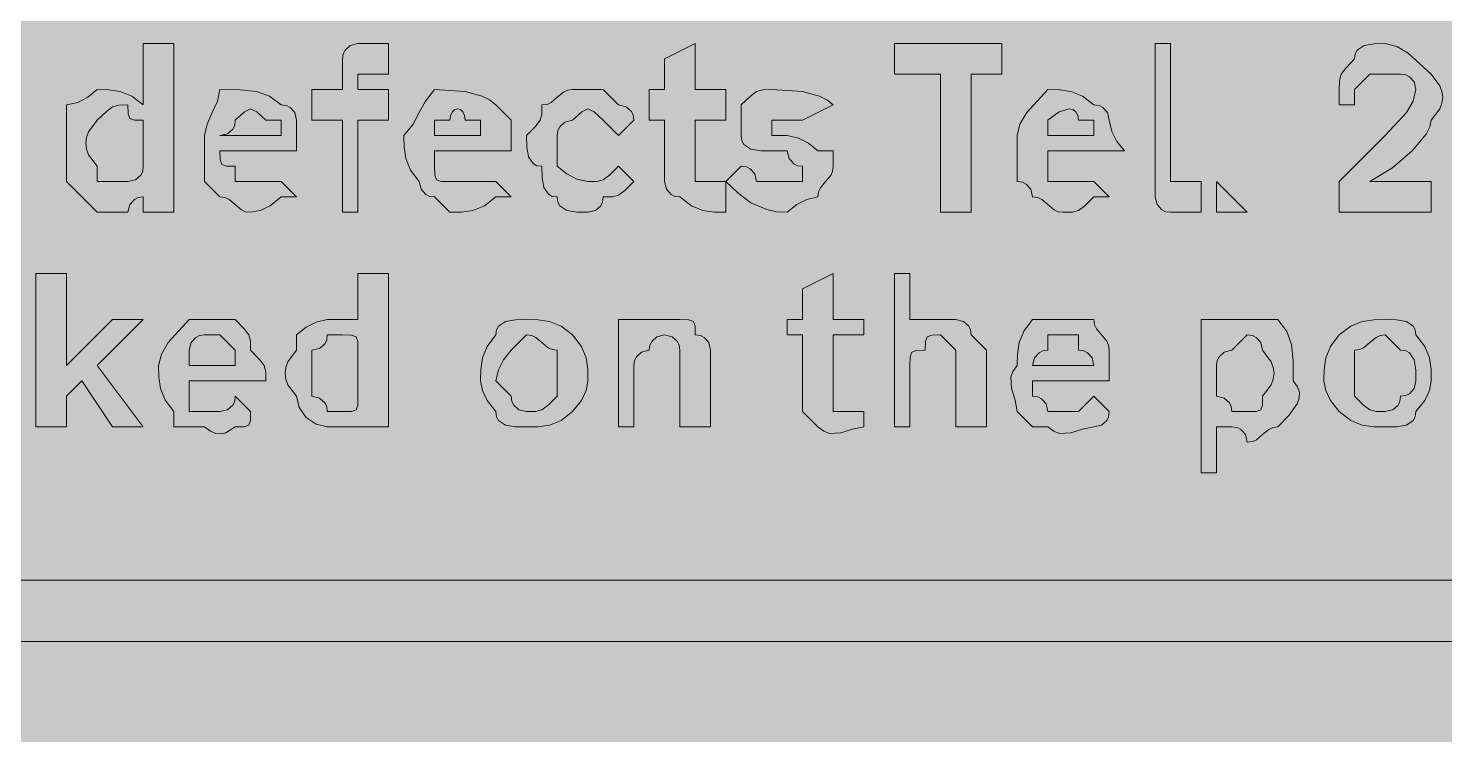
# Model space of a CAD drawing. Header units: metres. Extents: x 10 to 558, y 11 to 259.
# Drawn here: x 253.9 to 364.8, y 133.1 to 188.4 of the extents above; entities that cross this region are included whole.
import ezdxf

# ---------------------------------------------------------------- set-up
doc = ezdxf.new("R2010")
doc.units = ezdxf.units.M
for name, color, linetype, true_color in [('FILL_BLUE_0000FF', 7, 'Continuous', 0x0000ff), ('FILL_WHITE_FFFFFF', 7, 'Continuous', 0xffffff), ('STROKE_WHITE_FFFFFF', 7, 'Continuous', 0xffffff)]:
    doc.layers.add(name, color=color, linetype=linetype, true_color=true_color)

msp = doc.modelspace()

# ---------------------------------------------------------------- hatches: boundary and pattern name
at = {"layer": 'FILL_BLUE_0000FF', "true_color": 0x0000ff}
h = msp.add_hatch(color=7, dxfattribs=at)
h.dxf.hatch_style = 1
h.paths.add_polyline_path([(551.8, 259.15), (552.54, 258.99), (553.8, 258.45), (554.83, 257.68), (555.75, 256.8), (556.54, 256.3), (557.14, 255.71), (557.56, 255.07), (557.85, 254.4), (558.11, 253.09), (558.15, 252), (558.15, 18), (558.15, 15.6), (557.44, 14.72), (556.95, 13.95), (556.46, 13.41), (556.15, 13.25), (555.75, 13.2), (555.3, 12.41), (554.83, 11.81), (554.34, 11.39), (553.8, 11.1), (552.54, 10.84), (550.95, 10.8), (16.95, 10.8), (13.35, 10.8), (13.3, 11.2), (13.14, 11.51), (12.6, 12), (11.83, 12.49), (10.95, 13.2), (10.26, 14.12), (9.9, 15.15), (9.77, 16.41), (9.75, 18), (9.75, 252), (9.75, 254.4), (9.8, 254.8), (9.94, 255.11), (10.35, 255.6), (10.76, 256.09), (10.9, 256.4), (10.95, 256.8), (11.83, 256.99), (12.6, 257.4), (13.35, 258), (14.25, 258.19), (15.15, 258.6), (16.05, 259.01), (16.95, 259.2), (550.95, 259.2), (551.8, 259.15)])
at = {"layer": 'FILL_WHITE_FFFFFF', "true_color": 0xffffff}
h = msp.add_hatch(color=7, dxfattribs=at)
h.dxf.hatch_style = 1
h.paths.add_polyline_path([(262.26, 175.01), (261.9, 174.6), (261.75, 174), (260.55, 174), (259.35, 174), (256.95, 176.4), (256.95, 181.2), (256.95, 182.4), (257.83, 182.59), (258.6, 183), (259.35, 183.6), (260.25, 183.58), (261.15, 183.45), (262.05, 183.09), (262.95, 182.4), (262.95, 187.2), (265.35, 187.2), (265.35, 174), (262.95, 174), (262.95, 175.2), (262.55, 175.15), (262.26, 175.01)])
h.paths.add_polyline_path([(262.76, 176.91), (262.9, 177.2), (262.95, 177.6), (262.95, 178.8), (262.95, 180), (262.95, 181.2), (262.26, 181.22), (261.9, 181.35), (261.77, 181.71), (261.75, 182.4), (261.04, 182.38), (260.55, 182.25), (260.06, 181.89), (259.35, 181.2), (258.67, 180.3), (258.51, 179.85), (258.45, 179.4), (258.51, 178.95), (258.67, 178.5), (259.35, 177.6), (259.35, 176.4), (260.55, 176.4), (261.75, 176.4), (262.35, 176.55), (262.76, 176.91)], flags=16)
h = msp.add_hatch(color=7, dxfattribs=at)
h.dxf.hatch_style = 1
h.paths.add_polyline_path([(279.75, 174), (278.55, 174), (278.55, 181.2), (276.15, 181.2), (276.15, 183.6), (278.55, 183.6), (278.55, 184.8), (278.55, 186), (278.6, 186.4), (278.74, 186.69), (279.15, 187.05), (279.75, 187.2), (280.95, 187.2), (282.15, 187.2), (282.15, 184.8), (280.95, 184.8), (279.75, 184.8), (279.75, 183.6), (282.15, 183.6), (282.15, 181.2), (279.75, 181.2), (279.75, 174)])
h = msp.add_hatch(color=7, dxfattribs=at)
h.dxf.hatch_style = 1
h.paths.add_polyline_path([(307.35, 176.4), (308.55, 176.4), (308.55, 174), (307.65, 174.02), (306.75, 174.15), (305.85, 174.51), (304.95, 175.2), (304.55, 175.25), (304.26, 175.39), (303.9, 175.8), (303.75, 176.4), (303.75, 181.2), (302.55, 181.2), (302.55, 183.6), (303.75, 183.6), (303.75, 186), (306.15, 187.2), (306.15, 183.6), (308.55, 183.6), (308.55, 181.2), (306.15, 181.2), (306.15, 176.4), (307.35, 176.4)])
h = msp.add_hatch(color=7, dxfattribs=at)
h.dxf.hatch_style = 1
h.paths.add_polyline_path([(330.15, 184.8), (327.75, 184.8), (327.75, 174), (325.35, 174), (325.35, 184.8), (321.75, 184.8), (321.75, 187.2), (330.15, 187.2), (330.15, 184.8)])
h = msp.add_hatch(color=7, dxfattribs=at)
h.dxf.hatch_style = 1
h.paths.add_polyline_path([(342.15, 187.2), (343.35, 187.2), (343.35, 176.4), (344.55, 176.4), (345.75, 176.4), (345.75, 174), (343.35, 174), (342.95, 174.05), (342.66, 174.19), (342.3, 174.6), (342.15, 175.2), (342.15, 176.4), (342.15, 187.2)])
h = msp.add_hatch(color=7, dxfattribs=at)
h.dxf.hatch_style = 1
h.paths.add_polyline_path([(356.55, 182.4), (356.55, 183.6), (356.57, 184.31), (356.7, 184.8), (357.06, 185.29), (357.75, 186), (357.8, 186.4), (357.96, 186.69), (358.5, 187.05), (359.27, 187.18), (360.15, 187.2), (361.05, 186.99), (361.95, 186.45), (363.75, 184.8), (364.42, 183.9), (364.59, 183.45), (364.65, 183), (364.59, 182.55), (364.42, 182.1), (363.75, 181.2), (363.64, 180.7), (363.34, 180.11), (362.25, 178.8), (360.71, 177.49), (358.95, 176.4), (363.75, 176.4), (363.75, 174), (356.55, 174), (356.55, 176.4), (360.15, 180), (361.8, 181.8), (362.34, 182.7), (362.55, 183.6), (362.4, 184.2), (362.04, 184.61), (361.75, 184.75), (361.35, 184.8), (360.15, 184.8), (358.95, 184.8), (357.75, 183.6), (357.75, 182.4), (356.55, 182.4)])
h = msp.add_hatch(color=7, dxfattribs=at)
h.dxf.hatch_style = 1
h.paths.add_polyline_path([(270.64, 174.19), (270.15, 174.6), (269.66, 175.01), (269.35, 175.15), (268.95, 175.2), (267.75, 176.4), (267.75, 180), (267.94, 180.9), (268.35, 181.8), (268.76, 182.7), (268.95, 183.6), (270.54, 183.58), (271.8, 183.45), (272.83, 183.09), (273.75, 182.4), (274.15, 182.35), (274.44, 182.21), (274.8, 181.8), (274.95, 181.2), (274.95, 178.8), (268.95, 178.8), (268.97, 178.11), (269.1, 177.75), (269.46, 177.62), (270.15, 177.6), (270.15, 176.4), (272.55, 176.4), (273.75, 176.4), (274.95, 175.2), (273.75, 175.2), (272.87, 174.51), (272.1, 174.15), (271.35, 174), (270.95, 174.05), (270.64, 174.19)])
h.paths.add_polyline_path([(273.75, 181.2), (272.55, 181.2), (271.84, 181.87), (271.35, 182.1), (270.86, 181.87), (270.15, 181.2), (270.1, 180.8), (269.96, 180.51), (269.55, 180.15), (268.95, 180), (273.75, 180), (273.75, 181.2)], flags=16)
h = msp.add_hatch(color=7, dxfattribs=at)
h.dxf.hatch_style = 1
h.paths.add_polyline_path([(285.35, 175.25), (285.06, 175.39), (284.7, 175.8), (284.55, 176.4), (283.86, 177.3), (283.5, 178.2), (283.37, 179.1), (283.35, 180), (284.06, 180.9), (284.55, 181.8), (285.04, 182.7), (285.75, 183.6), (288.15, 183.45), (289.46, 183.09), (290.05, 182.8), (290.55, 182.4), (291.75, 181.2), (291.75, 178.8), (285.75, 178.8), (285.75, 177.6), (285.77, 176.91), (285.9, 176.55), (286.26, 176.42), (286.95, 176.4), (288.15, 176.4), (289.35, 176.4), (290.55, 176.4), (291.75, 175.2), (290.55, 175.2), (289.65, 174.51), (288.75, 174.15), (287.85, 174.02), (286.95, 174), (285.75, 175.2), (285.35, 175.25)])
h.paths.add_polyline_path([(289.35, 181.2), (288.15, 181.2), (288.1, 181.59), (287.96, 181.87), (287.77, 182.04), (287.55, 182.1), (287.33, 182.04), (287.14, 181.87), (287, 181.59), (286.95, 181.2), (285.75, 181.2), (285.75, 180), (289.35, 180), (289.35, 181.2)], flags=16)
h = msp.add_hatch(color=7, dxfattribs=at)
h.dxf.hatch_style = 1
h.paths.add_polyline_path([(298.46, 176.42), (298.95, 176.55), (299.44, 176.91), (300.15, 177.6), (301.35, 176.4), (300.64, 175.71), (300.15, 175.35), (299.66, 175.22), (298.95, 175.2), (298.9, 174.8), (298.76, 174.51), (298.35, 174.15), (297.75, 174), (296.87, 174.02), (296.1, 174.15), (295.56, 174.51), (295.4, 174.8), (295.35, 175.2), (294.95, 175.25), (294.66, 175.41), (294.3, 175.95), (294.17, 176.72), (294.15, 177.6), (293.75, 177.65), (293.46, 177.81), (293.1, 178.35), (292.97, 179.12), (292.95, 180), (293.64, 180.71), (294, 181.2), (294.13, 181.69), (294.15, 182.4), (294.55, 182.45), (294.86, 182.59), (295.35, 183), (295.84, 183.41), (296.15, 183.55), (296.55, 183.6), (298.95, 183.6), (300.15, 182.4), (300.75, 182.25), (301.16, 181.89), (301.3, 181.6), (301.35, 181.2), (300.15, 180), (298.95, 181.2), (298.24, 181.87), (297.75, 182.1), (297.26, 181.87), (296.55, 181.2), (295.95, 181.05), (295.54, 180.69), (295.4, 180.4), (295.35, 180), (295.35, 177.6), (296.1, 177), (296.87, 176.59), (297.75, 176.4), (298.46, 176.42)])
h = msp.add_hatch(color=7, dxfattribs=at)
h.dxf.hatch_style = 1
h.paths.add_polyline_path([(313.35, 180), (314.23, 179.81), (315, 179.4), (315.75, 178.8), (316.95, 178.8), (316.95, 177.6), (316.9, 177.2), (316.76, 176.89), (316.35, 176.4), (315.94, 175.91), (315.8, 175.6), (315.75, 175.2), (314.87, 175.01), (314.1, 174.6), (313.35, 174), (312.5, 174.05), (311.76, 174.21), (310.5, 174.75), (309.47, 175.52), (308.55, 176.4), (309.75, 177.6), (310.15, 177.55), (310.44, 177.41), (310.8, 177), (310.95, 176.4), (313.35, 176.4), (314.55, 176.4), (314.55, 177.6), (314.15, 177.65), (313.86, 177.79), (313.5, 178.2), (313.35, 178.8), (312.15, 178.8), (311.27, 178.82), (310.5, 178.95), (309.96, 179.31), (309.8, 179.6), (309.75, 180), (309.75, 181.2), (309.75, 182.4), (310.46, 183.09), (310.95, 183.45), (311.44, 183.58), (312.15, 183.6), (314.55, 183.45), (315.86, 183.09), (316.45, 182.8), (316.95, 182.4), (314.55, 181.2), (313.35, 181.2), (312.15, 181.2), (312.15, 180), (313.35, 180)])
h = msp.add_hatch(color=7, dxfattribs=at)
h.dxf.hatch_style = 1
h.paths.add_polyline_path([(334.24, 174.19), (333.75, 174.6), (333.26, 175.01), (332.95, 175.15), (332.55, 175.2), (332.4, 175.8), (332.04, 176.21), (331.75, 176.35), (331.35, 176.4), (331.35, 180), (331.56, 180.9), (332.1, 181.8), (333.75, 183.6), (334.65, 183.58), (335.55, 183.45), (336.45, 183.09), (337.35, 182.4), (337.75, 182.35), (338.04, 182.21), (338.4, 181.8), (338.55, 181.2), (338.74, 180.32), (339.15, 179.55), (339.75, 178.8), (333.75, 178.8), (333.75, 177.6), (333.75, 176.4), (336.15, 176.4), (337.35, 176.4), (338.55, 175.2), (337.35, 175.2), (336.64, 174.51), (336.15, 174.15), (335.66, 174.02), (334.95, 174), (334.55, 174.05), (334.24, 174.19)])
h.paths.add_polyline_path([(337.35, 181.2), (336.15, 181.2), (336.1, 181.59), (335.94, 181.87), (335.71, 182.04), (335.4, 182.1), (334.63, 181.87), (333.75, 181.2), (333.75, 180), (337.35, 180), (337.35, 181.2)], flags=16)
h = msp.add_hatch(color=7, dxfattribs=at)
h.dxf.hatch_style = 1
h.paths.add_polyline_path([(346.95, 176.4), (349.35, 174), (346.95, 174), (346.95, 176.4)])
h = msp.add_hatch(color=7, dxfattribs=at)
h.dxf.hatch_style = 1
h.paths.add_polyline_path([(260.55, 165.6), (262.95, 165.6), (259.35, 162), (262.95, 157.2), (260.55, 157.2), (258.15, 160.8), (256.95, 159.6), (256.95, 157.2), (254.55, 157.2), (254.55, 169.2), (256.95, 169.2), (256.95, 162), (260.55, 165.6)])
h = msp.add_hatch(color=7, dxfattribs=at)
h.dxf.hatch_style = 1
h.paths.add_polyline_path([(277.35, 157.2), (276.47, 157.41), (275.7, 157.95), (275.16, 158.72), (274.95, 159.6), (274.27, 160.5), (274.11, 160.95), (274.05, 161.4), (274.11, 161.85), (274.27, 162.3), (274.95, 163.2), (274.95, 164.4), (275.7, 165), (276.47, 165.41), (277.35, 165.6), (279.75, 165.6), (279.75, 169.2), (282.15, 169.2), (282.15, 157.2), (279.75, 157.2), (278.55, 157.2), (277.35, 157.2)])
h.paths.add_polyline_path([(279.6, 158.55), (279.73, 158.91), (279.75, 159.6), (279.75, 160.8), (279.75, 162), (279.75, 163.2), (279.73, 163.89), (279.6, 164.25), (279.24, 164.38), (278.55, 164.4), (277.35, 164.4), (277.3, 164), (277.16, 163.71), (276.75, 163.35), (276.15, 163.2), (276.15, 159.6), (276.75, 159.45), (277.16, 159.09), (277.3, 158.8), (277.35, 158.4), (278.55, 158.4), (279.24, 158.42), (279.6, 158.55)], flags=16)
h = msp.add_hatch(color=7, dxfattribs=at)
h.dxf.hatch_style = 1
h.paths.add_polyline_path([(318.15, 158.4), (319.35, 158.4), (319.35, 157.2), (318.45, 157.03), (317.55, 156.75), (316.65, 156.69), (316.2, 156.86), (315.75, 157.2), (314.55, 158.4), (314.55, 164.4), (313.35, 164.4), (313.35, 165.6), (314.55, 165.6), (314.55, 168), (316.95, 169.2), (316.95, 165.6), (319.35, 165.6), (319.35, 164.4), (316.95, 164.4), (316.95, 158.4), (318.15, 158.4)])
h = msp.add_hatch(color=7, dxfattribs=at)
h.dxf.hatch_style = 1
h.paths.add_polyline_path([(326.55, 163.2), (325.35, 164.4), (324.66, 164.38), (324.3, 164.25), (324.17, 163.89), (324.15, 163.2), (323.46, 163.18), (323.1, 163.05), (322.97, 162.69), (322.95, 162), (322.95, 157.2), (321.75, 157.2), (321.75, 169.2), (322.95, 169.2), (322.95, 165.6), (325.35, 165.6), (326.55, 165.6), (327.15, 165.45), (327.56, 165.09), (327.7, 164.8), (327.75, 164.4), (328.95, 163.2), (328.95, 157.2), (326.55, 157.2), (326.55, 162), (326.55, 163.2)])
h = msp.add_hatch(color=7, dxfattribs=at)
h.dxf.hatch_style = 1
h.paths.add_polyline_path([(265.35, 158.4), (264.66, 159.3), (264.3, 160.2), (264.17, 161.1), (264.15, 162), (264.36, 162.9), (264.9, 163.8), (266.55, 165.6), (270.15, 165.6), (270.84, 164.89), (271.2, 164.4), (271.33, 163.91), (271.35, 163.2), (272.04, 162.49), (272.4, 162), (272.53, 161.51), (272.55, 160.8), (266.55, 160.8), (266.55, 159.6), (266.55, 158.4), (268.95, 158.4), (269.55, 158.55), (269.96, 158.91), (270.1, 159.2), (270.15, 159.6), (271.35, 158.4), (271.33, 157.71), (271.2, 157.35), (270.84, 157.22), (270.15, 157.2), (269.4, 156.75), (269.04, 156.67), (268.63, 156.69), (268.2, 156.86), (267.75, 157.2), (265.35, 157.2), (265.35, 158.4)])
h.paths.add_polyline_path([(270.15, 163.2), (268.95, 164.4), (267.75, 164.4), (267.35, 164.35), (267.06, 164.21), (266.7, 163.8), (266.55, 163.2), (266.55, 162), (270.15, 162), (270.15, 163.2)], flags=16)
h = msp.add_hatch(color=7, dxfattribs=at)
h.dxf.hatch_style = 1
h.paths.add_polyline_path([(289.5, 162.6), (289.86, 163.5), (290.55, 164.4), (290.6, 164.8), (290.76, 165.09), (291.3, 165.45), (292.07, 165.58), (292.95, 165.6), (293.85, 165.58), (294.75, 165.45), (295.65, 165.09), (296.55, 164.4), (297.24, 163.5), (297.6, 162.6), (297.73, 161.7), (297.75, 160.8), (297.6, 160.05), (297.24, 159.28), (296.55, 158.4), (295.65, 157.71), (294.75, 157.35), (293.85, 157.22), (292.95, 157.2), (292.07, 157.22), (291.3, 157.35), (290.76, 157.71), (290.6, 158), (290.55, 158.4), (289.86, 159.28), (289.5, 160.05), (289.35, 160.8), (289.37, 161.7), (289.5, 162.6)])
h.paths.add_polyline_path([(291.15, 162.45), (290.74, 161.68), (290.55, 160.8), (291.75, 159.6), (291.8, 159.2), (291.94, 158.91), (292.35, 158.55), (292.95, 158.4), (293.66, 158.42), (294.15, 158.55), (294.64, 158.91), (295.35, 159.6), (295.35, 160.8), (295.35, 163.2), (294.95, 163.25), (294.64, 163.39), (294.15, 163.8), (293.66, 164.21), (293.35, 164.35), (292.95, 164.4), (291.75, 163.2), (291.15, 162.45)], flags=16)
h = msp.add_hatch(color=7, dxfattribs=at)
h.dxf.hatch_style = 1
h.paths.add_polyline_path([(303.15, 164.25), (302.74, 163.89), (302.6, 163.6), (302.55, 163.2), (301.95, 163.05), (301.54, 162.69), (301.4, 162.4), (301.35, 162), (301.35, 157.2), (300.15, 157.2), (300.15, 165.6), (301.35, 165.6), (303.75, 165.6), (304.95, 165.6), (305.64, 165.58), (306, 165.45), (306.13, 165.09), (306.15, 164.4), (306.55, 164.35), (306.84, 164.21), (307.2, 163.8), (307.35, 163.2), (307.35, 157.2), (304.95, 157.2), (304.95, 163.2), (304.9, 163.6), (304.76, 163.89), (304.35, 164.25), (303.75, 164.4), (303.15, 164.25)])
h = msp.add_hatch(color=7, dxfattribs=at)
h.dxf.hatch_style = 1
h.paths.add_polyline_path([(331.35, 158.4), (331.18, 159.3), (330.9, 160.2), (330.84, 161.1), (331.01, 161.55), (331.35, 162), (331.37, 162.9), (331.5, 163.8), (331.86, 164.7), (332.55, 165.6), (337.35, 165.6), (337.4, 165.2), (337.54, 164.89), (337.95, 164.4), (338.36, 163.91), (338.5, 163.6), (338.55, 163.2), (338.55, 160.8), (332.55, 160.8), (332.55, 159.6), (332.95, 159.55), (333.24, 159.41), (333.6, 159), (333.75, 158.4), (336.15, 158.4), (337.35, 159.6), (338.55, 158.4), (338.5, 158), (338.36, 157.71), (337.95, 157.35), (337.35, 157.2), (336.45, 157.03), (335.55, 156.75), (334.65, 156.69), (334.2, 156.86), (333.75, 157.2), (332.55, 157.2), (331.35, 158.4)])
h.paths.add_polyline_path([(337.2, 162.6), (336.84, 163.01), (336.55, 163.15), (336.15, 163.2), (336.15, 164.4), (333.75, 164.4), (333.75, 163.2), (333.35, 163.15), (333.06, 163.01), (332.7, 162.6), (332.55, 162), (337.35, 162), (337.2, 162.6)], flags=16)
h = msp.add_hatch(color=7, dxfattribs=at)
h.dxf.hatch_style = 1
h.paths.add_polyline_path([(352.44, 164.68), (352.8, 163.65), (352.93, 162.39), (352.95, 160.8), (353.29, 160.35), (353.44, 159.9), (353.41, 159.45), (353.25, 159), (352.61, 158.1), (351.75, 157.2), (351.35, 157.15), (351.04, 157.01), (350.55, 156.6), (350.06, 156.19), (349.75, 156.05), (349.35, 156), (349.2, 156.6), (348.84, 157.01), (348.55, 157.15), (348.15, 157.2), (346.95, 157.2), (346.95, 153.6), (345.75, 153.6), (345.75, 165.6), (346.95, 165.6), (348.15, 165.6), (351.75, 165.6), (352.44, 164.68)])
h.paths.add_polyline_path([(347.14, 162.69), (347, 162.4), (346.95, 162), (346.95, 160.8), (346.95, 159.6), (347.55, 159.45), (347.96, 159.09), (348.1, 158.8), (348.15, 158.4), (349.35, 158.4), (350.04, 158.42), (350.4, 158.55), (350.53, 158.91), (350.55, 159.6), (351.22, 160.5), (351.39, 160.95), (351.45, 161.4), (351.39, 161.85), (351.22, 162.3), (350.55, 163.2), (350.4, 163.8), (350.04, 164.21), (349.75, 164.35), (349.35, 164.4), (348.15, 163.2), (347.55, 163.05), (347.14, 162.69)], flags=16)
h = msp.add_hatch(color=7, dxfattribs=at)
h.dxf.hatch_style = 1
h.paths.add_polyline_path([(355.5, 162.6), (355.86, 163.5), (356.55, 164.4), (357.45, 165.09), (358.35, 165.45), (359.25, 165.58), (360.15, 165.6), (361.03, 165.58), (361.8, 165.45), (362.34, 165.09), (362.5, 164.8), (362.55, 164.4), (363.24, 163.5), (363.6, 162.6), (363.73, 161.7), (363.75, 160.8), (363.6, 160.05), (363.24, 159.28), (362.55, 158.4), (362.5, 158), (362.34, 157.71), (361.8, 157.35), (361.03, 157.22), (360.15, 157.2), (359.25, 157.22), (358.35, 157.35), (357.45, 157.71), (356.55, 158.4), (355.86, 159.28), (355.5, 160.05), (355.35, 160.8), (355.37, 161.7), (355.5, 162.6)])
h.paths.add_polyline_path([(359.44, 164.21), (358.95, 163.8), (358.46, 163.39), (358.15, 163.25), (357.75, 163.2), (357.75, 160.8), (357.75, 159.6), (358.46, 158.91), (358.95, 158.55), (359.44, 158.42), (360.15, 158.4), (360.75, 158.55), (361.16, 158.91), (361.3, 159.2), (361.35, 159.6), (361.75, 159.65), (362.04, 159.79), (362.4, 160.2), (362.55, 160.8), (362.53, 161.68), (362.4, 162.45), (362.04, 162.99), (361.75, 163.15), (361.35, 163.2), (360.15, 164.4), (359.75, 164.35), (359.44, 164.21)], flags=16)
h = msp.add_hatch(color=7, dxfattribs=at)
h.dxf.hatch_style = 1
h.paths.add_polyline_path([(62.55, 140.4), (62.55, 145.2), (495.75, 145.2), (490.95, 150), (498.15, 150), (505.35, 142.8), (498.15, 135.6), (490.95, 135.6), (495.75, 140.4), (62.55, 140.4)])

# ---------------------------------------------------------------- linework, layer by layer
at = {"layer": 'FILL_WHITE_FFFFFF', "lineweight": 0, "true_color": 0xffffff}
for points in [[(262.26, 175.01), (261.9, 174.6), (261.75, 174), (260.55, 174), (259.35, 174), (256.95, 176.4), (256.95, 181.2), (256.95, 182.4), (257.83, 182.59), (258.6, 183), (259.35, 183.6), (260.25, 183.58), (261.15, 183.45), (262.05, 183.09), (262.95, 182.4), (262.95, 187.2), (265.35, 187.2), (265.35, 174), (262.95, 174), (262.95, 175.2), (262.55, 175.15)], [(279.75, 174), (278.55, 174), (278.55, 181.2), (276.15, 181.2), (276.15, 183.6), (278.55, 183.6), (278.55, 184.8), (278.55, 186), (278.6, 186.4), (278.74, 186.69), (279.15, 187.05), (279.75, 187.2), (280.95, 187.2), (282.15, 187.2), (282.15, 184.8), (280.95, 184.8), (279.75, 184.8), (279.75, 183.6), (282.15, 183.6), (282.15, 181.2), (279.75, 181.2)], [(307.35, 176.4), (308.55, 176.4), (308.55, 174), (307.65, 174.02), (306.75, 174.15), (305.85, 174.51), (304.95, 175.2), (304.55, 175.25), (304.26, 175.39), (303.9, 175.8), (303.75, 176.4), (303.75, 181.2), (302.55, 181.2), (302.55, 183.6), (303.75, 183.6), (303.75, 186), (306.15, 187.2), (306.15, 183.6), (308.55, 183.6), (308.55, 181.2), (306.15, 181.2), (306.15, 176.4)], [(330.15, 184.8), (327.75, 184.8), (327.75, 174), (325.35, 174), (325.35, 184.8), (321.75, 184.8), (321.75, 187.2), (330.15, 187.2)], [(342.15, 187.2), (343.35, 187.2), (343.35, 176.4), (344.55, 176.4), (345.75, 176.4), (345.75, 174), (343.35, 174), (342.95, 174.05), (342.66, 174.19), (342.3, 174.6), (342.15, 175.2), (342.15, 176.4)], [(356.55, 182.4), (356.55, 183.6), (356.57, 184.31), (356.7, 184.8), (357.06, 185.29), (357.75, 186), (357.8, 186.4), (357.96, 186.69), (358.5, 187.05), (359.27, 187.18), (360.15, 187.2), (361.05, 186.99), (361.95, 186.45), (363.75, 184.8), (364.42, 183.9), (364.59, 183.45), (364.65, 183), (364.59, 182.55), (364.42, 182.1), (363.75, 181.2), (363.64, 180.7), (363.34, 180.11), (362.25, 178.8), (360.71, 177.49), (358.95, 176.4), (363.75, 176.4), (363.75, 174), (356.55, 174), (356.55, 176.4), (360.15, 180), (361.8, 181.8), (362.34, 182.7), (362.55, 183.6), (362.4, 184.2), (362.04, 184.61), (361.75, 184.75), (361.35, 184.8), (360.15, 184.8), (358.95, 184.8), (357.75, 183.6), (357.75, 182.4)], [(270.64, 174.19), (270.15, 174.6), (269.66, 175.01), (269.35, 175.15), (268.95, 175.2), (267.75, 176.4), (267.75, 180), (267.94, 180.9), (268.35, 181.8), (268.76, 182.7), (268.95, 183.6), (270.54, 183.58), (271.8, 183.45), (272.83, 183.09), (273.75, 182.4), (274.15, 182.35), (274.44, 182.21), (274.8, 181.8), (274.95, 181.2), (274.95, 178.8), (268.95, 178.8), (268.97, 178.11), (269.1, 177.75), (269.46, 177.62), (270.15, 177.6), (270.15, 176.4), (272.55, 176.4), (273.75, 176.4), (274.95, 175.2), (273.75, 175.2), (272.87, 174.51), (272.1, 174.15), (271.35, 174), (270.95, 174.05)], [(285.35, 175.25), (285.06, 175.39), (284.7, 175.8), (284.55, 176.4), (283.86, 177.3), (283.5, 178.2), (283.37, 179.1), (283.35, 180), (284.06, 180.9), (284.55, 181.8), (285.04, 182.7), (285.75, 183.6), (288.15, 183.45), (289.46, 183.09), (290.05, 182.8), (290.55, 182.4), (291.75, 181.2), (291.75, 178.8), (285.75, 178.8), (285.75, 177.6), (285.77, 176.91), (285.9, 176.55), (286.26, 176.42), (286.95, 176.4), (288.15, 176.4), (289.35, 176.4), (290.55, 176.4), (291.75, 175.2), (290.55, 175.2), (289.65, 174.51), (288.75, 174.15), (287.85, 174.02), (286.95, 174), (285.75, 175.2)], [(298.46, 176.42), (298.95, 176.55), (299.44, 176.91), (300.15, 177.6), (301.35, 176.4), (300.64, 175.71), (300.15, 175.35), (299.66, 175.22), (298.95, 175.2), (298.9, 174.8), (298.76, 174.51), (298.35, 174.15), (297.75, 174), (296.87, 174.02), (296.1, 174.15), (295.56, 174.51), (295.4, 174.8), (295.35, 175.2), (294.95, 175.25), (294.66, 175.41), (294.3, 175.95), (294.17, 176.72), (294.15, 177.6), (293.75, 177.65), (293.46, 177.81), (293.1, 178.35), (292.97, 179.12), (292.95, 180), (293.64, 180.71), (294, 181.2), (294.13, 181.69), (294.15, 182.4), (294.55, 182.45), (294.86, 182.59), (295.35, 183), (295.84, 183.41), (296.15, 183.55), (296.55, 183.6), (298.95, 183.6), (300.15, 182.4), (300.75, 182.25), (301.16, 181.89), (301.3, 181.6), (301.35, 181.2), (300.15, 180), (298.95, 181.2), (298.24, 181.87), (297.75, 182.1), (297.26, 181.87), (296.55, 181.2), (295.95, 181.05), (295.54, 180.69), (295.4, 180.4), (295.35, 180), (295.35, 177.6), (296.1, 177), (296.87, 176.59), (297.75, 176.4)], [(313.35, 180), (314.23, 179.81), (315, 179.4), (315.75, 178.8), (316.95, 178.8), (316.95, 177.6), (316.9, 177.2), (316.76, 176.89), (316.35, 176.4), (315.94, 175.91), (315.8, 175.6), (315.75, 175.2), (314.87, 175.01), (314.1, 174.6), (313.35, 174), (312.5, 174.05), (311.76, 174.21), (310.5, 174.75), (309.47, 175.52), (308.55, 176.4), (309.75, 177.6), (310.15, 177.55), (310.44, 177.41), (310.8, 177), (310.95, 176.4), (313.35, 176.4), (314.55, 176.4), (314.55, 177.6), (314.15, 177.65), (313.86, 177.79), (313.5, 178.2), (313.35, 178.8), (312.15, 178.8), (311.27, 178.82), (310.5, 178.95), (309.96, 179.31), (309.8, 179.6), (309.75, 180), (309.75, 181.2), (309.75, 182.4), (310.46, 183.09), (310.95, 183.45), (311.44, 183.58), (312.15, 183.6), (314.55, 183.45), (315.86, 183.09), (316.45, 182.8), (316.95, 182.4), (314.55, 181.2), (313.35, 181.2), (312.15, 181.2), (312.15, 180)], [(334.24, 174.19), (333.75, 174.6), (333.26, 175.01), (332.95, 175.15), (332.55, 175.2), (332.4, 175.8), (332.04, 176.21), (331.75, 176.35), (331.35, 176.4), (331.35, 180), (331.56, 180.9), (332.1, 181.8), (333.75, 183.6), (334.65, 183.58), (335.55, 183.45), (336.45, 183.09), (337.35, 182.4), (337.75, 182.35), (338.04, 182.21), (338.4, 181.8), (338.55, 181.2), (338.74, 180.32), (339.15, 179.55), (339.75, 178.8), (333.75, 178.8), (333.75, 177.6), (333.75, 176.4), (336.15, 176.4), (337.35, 176.4), (338.55, 175.2), (337.35, 175.2), (336.64, 174.51), (336.15, 174.15), (335.66, 174.02), (334.95, 174), (334.55, 174.05)], [(262.76, 176.91), (262.9, 177.2), (262.95, 177.6), (262.95, 178.8), (262.95, 180), (262.95, 181.2), (262.26, 181.22), (261.9, 181.35), (261.77, 181.71), (261.75, 182.4), (261.04, 182.38), (260.55, 182.25), (260.06, 181.89), (259.35, 181.2), (258.67, 180.3), (258.51, 179.85), (258.45, 179.4), (258.51, 178.95), (258.67, 178.5), (259.35, 177.6), (259.35, 176.4), (260.55, 176.4), (261.75, 176.4), (262.35, 176.55)], [(273.75, 181.2), (272.55, 181.2), (271.84, 181.87), (271.35, 182.1), (270.86, 181.87), (270.15, 181.2), (270.1, 180.8), (269.96, 180.51), (269.55, 180.15), (268.95, 180), (273.75, 180)], [(289.35, 181.2), (288.15, 181.2), (288.1, 181.59), (287.96, 181.87), (287.77, 182.04), (287.55, 182.1), (287.33, 182.04), (287.14, 181.87), (287, 181.59), (286.95, 181.2), (285.75, 181.2), (285.75, 180), (289.35, 180)], [(337.35, 181.2), (336.15, 181.2), (336.1, 181.59), (335.94, 181.87), (335.71, 182.04), (335.4, 182.1), (334.63, 181.87), (333.75, 181.2), (333.75, 180), (337.35, 180)], [(346.95, 176.4), (349.35, 174), (346.95, 174)], [(260.55, 165.6), (262.95, 165.6), (259.35, 162), (262.95, 157.2), (260.55, 157.2), (258.15, 160.8), (256.95, 159.6), (256.95, 157.2), (254.55, 157.2), (254.55, 169.2), (256.95, 169.2), (256.95, 162)], [(277.35, 157.2), (276.47, 157.41), (275.7, 157.95), (275.16, 158.72), (274.95, 159.6), (274.27, 160.5), (274.11, 160.95), (274.05, 161.4), (274.11, 161.85), (274.27, 162.3), (274.95, 163.2), (274.95, 164.4), (275.7, 165), (276.47, 165.41), (277.35, 165.6), (279.75, 165.6), (279.75, 169.2), (282.15, 169.2), (282.15, 157.2), (279.75, 157.2), (278.55, 157.2)], [(318.15, 158.4), (319.35, 158.4), (319.35, 157.2), (318.45, 157.03), (317.55, 156.75), (316.65, 156.69), (316.2, 156.86), (315.75, 157.2), (314.55, 158.4), (314.55, 164.4), (313.35, 164.4), (313.35, 165.6), (314.55, 165.6), (314.55, 168), (316.95, 169.2), (316.95, 165.6), (319.35, 165.6), (319.35, 164.4), (316.95, 164.4), (316.95, 158.4)], [(326.55, 163.2), (325.35, 164.4), (324.66, 164.38), (324.3, 164.25), (324.17, 163.89), (324.15, 163.2), (323.46, 163.18), (323.1, 163.05), (322.97, 162.69), (322.95, 162), (322.95, 157.2), (321.75, 157.2), (321.75, 169.2), (322.95, 169.2), (322.95, 165.6), (325.35, 165.6), (326.55, 165.6), (327.15, 165.45), (327.56, 165.09), (327.7, 164.8), (327.75, 164.4), (328.95, 163.2), (328.95, 157.2), (326.55, 157.2), (326.55, 162)], [(265.35, 158.4), (264.66, 159.3), (264.3, 160.2), (264.17, 161.1), (264.15, 162), (264.36, 162.9), (264.9, 163.8), (266.55, 165.6), (270.15, 165.6), (270.84, 164.89), (271.2, 164.4), (271.33, 163.91), (271.35, 163.2), (272.04, 162.49), (272.4, 162), (272.53, 161.51), (272.55, 160.8), (266.55, 160.8), (266.55, 159.6), (266.55, 158.4), (268.95, 158.4), (269.55, 158.55), (269.96, 158.91), (270.1, 159.2), (270.15, 159.6), (271.35, 158.4), (271.33, 157.71), (271.2, 157.35), (270.84, 157.22), (270.15, 157.2), (269.4, 156.75), (269.04, 156.67), (268.63, 156.69), (268.2, 156.86), (267.75, 157.2), (265.35, 157.2)], [(289.5, 162.6), (289.86, 163.5), (290.55, 164.4), (290.6, 164.8), (290.76, 165.09), (291.3, 165.45), (292.07, 165.58), (292.95, 165.6), (293.85, 165.58), (294.75, 165.45), (295.65, 165.09), (296.55, 164.4), (297.24, 163.5), (297.6, 162.6), (297.73, 161.7), (297.75, 160.8), (297.6, 160.05), (297.24, 159.28), (296.55, 158.4), (295.65, 157.71), (294.75, 157.35), (293.85, 157.22), (292.95, 157.2), (292.07, 157.22), (291.3, 157.35), (290.76, 157.71), (290.6, 158), (290.55, 158.4), (289.86, 159.28), (289.5, 160.05), (289.35, 160.8), (289.37, 161.7)], [(303.15, 164.25), (302.74, 163.89), (302.6, 163.6), (302.55, 163.2), (301.95, 163.05), (301.54, 162.69), (301.4, 162.4), (301.35, 162), (301.35, 157.2), (300.15, 157.2), (300.15, 165.6), (301.35, 165.6), (303.75, 165.6), (304.95, 165.6), (305.64, 165.58), (306, 165.45), (306.13, 165.09), (306.15, 164.4), (306.55, 164.35), (306.84, 164.21), (307.2, 163.8), (307.35, 163.2), (307.35, 157.2), (304.95, 157.2), (304.95, 163.2), (304.9, 163.6), (304.76, 163.89), (304.35, 164.25), (303.75, 164.4)], [(331.35, 158.4), (331.18, 159.3), (330.9, 160.2), (330.84, 161.1), (331.01, 161.55), (331.35, 162), (331.37, 162.9), (331.5, 163.8), (331.86, 164.7), (332.55, 165.6), (337.35, 165.6), (337.4, 165.2), (337.54, 164.89), (337.95, 164.4), (338.36, 163.91), (338.5, 163.6), (338.55, 163.2), (338.55, 160.8), (332.55, 160.8), (332.55, 159.6), (332.95, 159.55), (333.24, 159.41), (333.6, 159), (333.75, 158.4), (336.15, 158.4), (337.35, 159.6), (338.55, 158.4), (338.5, 158), (338.36, 157.71), (337.95, 157.35), (337.35, 157.2), (336.45, 157.03), (335.55, 156.75), (334.65, 156.69), (334.2, 156.86), (333.75, 157.2), (332.55, 157.2)], [(352.44, 164.68), (352.8, 163.65), (352.93, 162.39), (352.95, 160.8), (353.29, 160.35), (353.44, 159.9), (353.41, 159.45), (353.25, 159), (352.61, 158.1), (351.75, 157.2), (351.35, 157.15), (351.04, 157.01), (350.55, 156.6), (350.06, 156.19), (349.75, 156.05), (349.35, 156), (349.2, 156.6), (348.84, 157.01), (348.55, 157.15), (348.15, 157.2), (346.95, 157.2), (346.95, 153.6), (345.75, 153.6), (345.75, 165.6), (346.95, 165.6), (348.15, 165.6), (351.75, 165.6)], [(355.5, 162.6), (355.86, 163.5), (356.55, 164.4), (357.45, 165.09), (358.35, 165.45), (359.25, 165.58), (360.15, 165.6), (361.03, 165.58), (361.8, 165.45), (362.34, 165.09), (362.5, 164.8), (362.55, 164.4), (363.24, 163.5), (363.6, 162.6), (363.73, 161.7), (363.75, 160.8), (363.6, 160.05), (363.24, 159.28), (362.55, 158.4), (362.5, 158), (362.34, 157.71), (361.8, 157.35), (361.03, 157.22), (360.15, 157.2), (359.25, 157.22), (358.35, 157.35), (357.45, 157.71), (356.55, 158.4), (355.86, 159.28), (355.5, 160.05), (355.35, 160.8), (355.37, 161.7)], [(270.15, 163.2), (268.95, 164.4), (267.75, 164.4), (267.35, 164.35), (267.06, 164.21), (266.7, 163.8), (266.55, 163.2), (266.55, 162), (270.15, 162)], [(279.6, 158.55), (279.73, 158.91), (279.75, 159.6), (279.75, 160.8), (279.75, 162), (279.75, 163.2), (279.73, 163.89), (279.6, 164.25), (279.24, 164.38), (278.55, 164.4), (277.35, 164.4), (277.3, 164), (277.16, 163.71), (276.75, 163.35), (276.15, 163.2), (276.15, 159.6), (276.75, 159.45), (277.16, 159.09), (277.3, 158.8), (277.35, 158.4), (278.55, 158.4), (279.24, 158.42)], [(291.15, 162.45), (290.74, 161.68), (290.55, 160.8), (291.75, 159.6), (291.8, 159.2), (291.94, 158.91), (292.35, 158.55), (292.95, 158.4), (293.66, 158.42), (294.15, 158.55), (294.64, 158.91), (295.35, 159.6), (295.35, 160.8), (295.35, 163.2), (294.95, 163.25), (294.64, 163.39), (294.15, 163.8), (293.66, 164.21), (293.35, 164.35), (292.95, 164.4), (291.75, 163.2)], [(337.2, 162.6), (336.84, 163.01), (336.55, 163.15), (336.15, 163.2), (336.15, 164.4), (333.75, 164.4), (333.75, 163.2), (333.35, 163.15), (333.06, 163.01), (332.7, 162.6), (332.55, 162), (337.35, 162)], [(347.14, 162.69), (347, 162.4), (346.95, 162), (346.95, 160.8), (346.95, 159.6), (347.55, 159.45), (347.96, 159.09), (348.1, 158.8), (348.15, 158.4), (349.35, 158.4), (350.04, 158.42), (350.4, 158.55), (350.53, 158.91), (350.55, 159.6), (351.22, 160.5), (351.39, 160.95), (351.45, 161.4), (351.39, 161.85), (351.22, 162.3), (350.55, 163.2), (350.4, 163.8), (350.04, 164.21), (349.75, 164.35), (349.35, 164.4), (348.15, 163.2), (347.55, 163.05)], [(359.44, 164.21), (358.95, 163.8), (358.46, 163.39), (358.15, 163.25), (357.75, 163.2), (357.75, 160.8), (357.75, 159.6), (358.46, 158.91), (358.95, 158.55), (359.44, 158.42), (360.15, 158.4), (360.75, 158.55), (361.16, 158.91), (361.3, 159.2), (361.35, 159.6), (361.75, 159.65), (362.04, 159.79), (362.4, 160.2), (362.55, 160.8), (362.53, 161.68), (362.4, 162.45), (362.04, 162.99), (361.75, 163.15), (361.35, 163.2), (360.15, 164.4), (359.75, 164.35)], [(62.55, 140.4), (62.55, 145.2), (495.75, 145.2), (490.95, 150), (498.15, 150), (505.35, 142.8), (498.15, 135.6), (490.95, 135.6), (495.75, 140.4)]]:
    msp.add_lwpolyline(points, close=True, dxfattribs=at)
at = {"layer": 'STROKE_WHITE_FFFFFF', "lineweight": 0, "true_color": 0xffffff}
for points in [[(341.95, 176.64), (341.95, 176.64)], [(341.95, 176.64), (341.95, 176.64)], [(351.95, 166.64), (351.95, 166.64)]]:
    msp.add_lwpolyline(points, dxfattribs=at)

doc.saveas('drawing.dxf')
